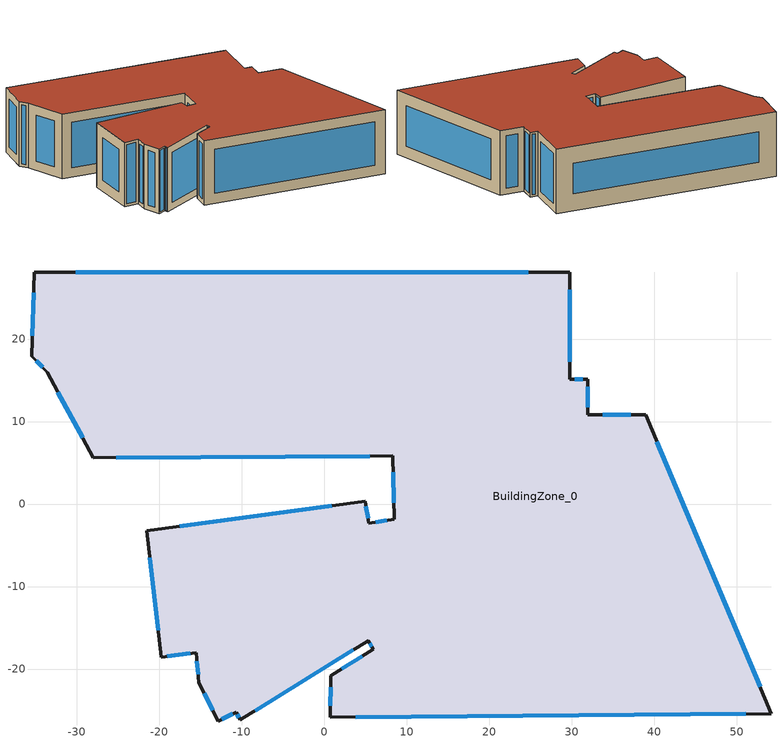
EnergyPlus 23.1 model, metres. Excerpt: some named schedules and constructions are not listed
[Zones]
BuildingZone_0
 floor outside (90.1-2019 Nonresidential CZ 1 Exterior Floor (Mass)): 29.72,28.12 29.72,15.13 31.92,15.13 31.93,10.8 38.93,10.81 54.17,-25.4 0.69,-25.86 0.76,-20.81 5.94,-17.59 5.3,-16.55 -10.21,-26.18 -10.71,-25.22 -12.86,-26.3 -15.23,-21.65 -15.54,-18 -19.78,-18.55 -21.54,-3.26 4.92,0.34 5.39,-2.33 8.43,-1.83 8.28,5.84 -28.01,5.62 -33.63,15.98 -35.49,17.93 -35.17,28.07 z0
 wall outside (90.1-2019 Nonresidential CZ 1 Exterior Wall (Mass)): 29.72,15.13 29.72,28.12 -35.17,28.07 -35.49,17.93 -33.63,15.98 -28.01,5.62 8.28,5.84 8.43,-1.83 5.39,-2.33 4.92,0.34 -21.54,-3.26 -19.78,-18.55 -15.54,-18 -15.23,-21.65 -12.86,-26.3 -10.71,-25.22 -10.21,-26.18 5.3,-16.55 5.94,-17.59 0.76,-20.81 0.69,-25.86 54.17,-25.4 38.93,10.81 31.93,10.8 31.92,15.13 29.72,15.13 z0:19.13
 window (DoublePaneLoEe2): 29.72,17.27 29.72,25.98 z2.14:16.98; 31.29,15.13 30.35,15.13 z0.63:18.5; 31.93,11.72 31.92,14.21 z0.92:18.21; 37.15,10.81 33.71,10.81 z1.78:17.35; 52.81,-22.16 40.29,7.58 z3.51:15.62; 3.77,-25.83 51.09,-25.43 z3.08:16.05; 0.74,-22.21 0.71,-24.46 z1.4:17.73; 4.59,-18.43 2.11,-19.98 z1.59:17.54; 5.49,-16.87 5.75,-17.28 z0.37:18.76; -8.42,-25.07 3.51,-17.66 z2.1:17.02; -10.56,-25.51 -10.36,-25.89 z0.33:18.8; -12.46,-26.1 -11.11,-25.42 z0.45:18.68; -14.58,-22.94 -13.51,-25.02 z1.44:17.68; -15.45,-19.05 -15.32,-20.61 z1.05:18.08; -19.04,-18.45 -16.28,-18.1 z0.75:18.38; -21.17,-6.5 -20.15,-15.31 z3.26:15.87; 0.89,-0.2 -17.52,-2.71 z4.06:15.06; 5.28,-1.74 5.02,-0.25 z0.6:18.52; 7.58,-1.97 6.24,-2.19 z0.86:18.26; 8.32,3.84 8.39,0.16 z1.99:17.13; -25.22,5.63 5.49,5.82 z2.78:16.34; -32.32,13.57 -29.32,8.04 z2.75:16.38; -34.95,17.36 -34.17,16.56 z0.79:18.34; -35.25,25.6 -35.41,20.4 z2.47:16.65; 24.69,28.12 -30.13,28.07 z5.04:14.09
 roof outside (90.1-2019 Nonresidential CZ 1 Exterior Roof (Mass)): 29.72,28.12 -35.17,28.07 -35.49,17.93 -33.63,15.98 -28.01,5.62 8.28,5.84 8.43,-1.83 5.39,-2.33 4.92,0.34 -21.54,-3.26 -19.78,-18.55 -15.54,-18 -15.23,-21.65 -12.86,-26.3 -10.71,-25.22 -10.21,-26.18 5.3,-16.55 5.94,-17.59 0.76,-20.81 0.69,-25.86 54.17,-25.4 38.93,10.81 31.93,10.8 31.92,15.13 29.72,15.13 z19.13
[EnergyManagementSystem:Sensor] Output:Variable Index Key=Environment
Name | Output:Variable
OutdoorTemp | Site Outdoor Air Drybulb Temperature
OutdoorRelHumid | Site Outdoor Air Relative Humidity
[ZoneHVAC:IdealLoadsAirSystem]
BuildingZone_0 Ideal Loads Air: Maximum Heating Supply Air Temperature {C}=35; Minimum Cooling Supply Air Temperature {C}=12; Maximum Heating Supply Air Humidity Ratio {kgWater/kgDryAir}=0.01; Minimum Cooling Supply Air Humidity Ratio {kgWater/kgDryAir}=0.008; Heating Limit=LimitFlowRateAndCapacity; MaximumHeatingAirFlowRate [m3/s]=Autosize; MaximumSensibleHeatingCapacity [W]=Autosize; Cooling Limit=LimitFlowRateAndCapacity; MaximumCoolingAirFlowRate [m3/s]=Autosize; MaximumTotalCoolingCapacity [W]=Autosize; HeatingAvailabilitySchedule=Off; CoolingAvailabilitySchedule=CoolAvail_BuildingZone_0; Dehumidification Control Type=Humidistat; Humidification Control Type=Humidistat; Design Specification Outdoor Air Object=BuildingZone_0MinFreshAir; Demand Controlled Ventilation Type=OccupancySchedule; Outdoor Air Economizer Type=NoEconomizer; Heat Recovery Type=None; SensibleHeatRecoveryEffectiveness=0.7; LatentHeatRecoveryEffectiveness=0.65
[Schedule:Constant]
Off: Value=0
BuildingZone_0Heating_SP_Sch: HeatingSetpoint=20
BuildingZone_0Cooling_SP_Sch: CoolingSetpoint=26
[Schedule:Day:Hourly]
1f39a19c-a1a4-4fa0-aea8-62bebafbef04: Fraction, 0, 0, 0, 0, 0, 0, 0.11, 0.21, 1, 1, 1, 1, 0.53, 1, 1, 1, 1, 0.32, 0.11, 0.11, 0.11, 0.11, 0.05, 0
1f1f2d52-0be3-4a00-9257-feec2c557a5e: Fraction, 0, 0, 0, 0, 0, 0, 0, 0, 0, 0, 0, 0, 0, 0, 0, 0, 0, 0, 0, 0, 0, 0, 0, 0
9281a6ae-8996-4659-87e9-74989f0f99c2: Fraction, 0.18, 0.18, 0.18, 0.18, 0.18, 0.23, 0.178641, 0.326215, 0.699031, 0.699031, 0.699031, 0.699031, 0.621361, 0.699031, 0.699031, 0.699031, 0.699031, 0.473788, 0.326215, 0.326215, 0.248544, 0.248544, 0.178641, 0.18
da6e0e83-e4ab-413b-9a56-e3a2af235e68: Fraction, 0.18, 0.18, 0.18, 0.18, 0.18, 0.18, 0.18, 0.18, 0.18, 0.18, 0.18, 0.18, 0.18, 0.18, 0.18, 0.18, 0.18, 0.18, 0.18, 0.18, 0.18, 0.18, 0.18, 0.18
64338bed-c0df-48f3-a8f3-36607cbdb3d7: Fraction, 0.409478, 0.409478, 0.409478, 0.409478, 0.409478, 0.409478, 0.479753, 0.479753, 0.959505, 0.959505, 0.959505, 0.959505, 0.901935, 0.959505, 0.959505, 0.959505, 0.959505, 0.479753, 0.191901, 0.191901, 0.191901, 0.191901, 0.191901, 0.163791
6863586a-df0c-4f3e-9a02-e59d1d462294: Fraction, 0.163791, 0.163791, 0.163791, 0.163791, 0.163791, 0.163791, 0.163791, 0.163791, 0.163791, 0.163791, 0.163791, 0.163791, 0.163791, 0.163791, 0.163791, 0.163791, 0.163791, 0.163791, 0.163791, 0.163791, 0.163791, 0.163791, 0.163791, 0.163791
0d90c834-0727-4472-ad32-6217eb586745: Fraction, 1, 1, 1, 1, 1, 1, 1, 1, 0, 0, 0, 0, 0, 1, 0, 0, 0, 0, 0, 0, 0, 0, 0, 0
2e32346f-2ea0-4daa-ade4-c2cd4dc138da: Fraction, 1, 1, 1, 1, 1, 1, 1, 1, 0, 0, 0, 0, 0, 0, 0, 0, 0, 0, 0, 0, 0, 0, 0, 0
b3ccb48e-f611-4913-9880-1b3e118b5b69: Fraction, 1, 1, 1, 1, 1, 1, 1, 1, 0, 0, 0, 1, 1, 1, 1, 1, 0, 0, 0, 0, 0, 0, 0, 1
a2a332af-d63a-4aca-9caa-e163ff5d4064: Fraction, 1, 1, 1, 1, 1, 1, 1, 1, 0, 0, 0, 0, 0, 0, 0, 0, 0, 0, 0, 0, 0, 0, 0, 1
23040f2a-043b-4592-ab96-b311f84392e2: Fraction, 1, 1, 1, 1, 1, 1, 1, 1, 0, 0, 0, 0, 1, 1, 1, 0, 0, 0, 0, 0, 0, 0, 0, 0
70af7e51-9fbb-41f7-96f9-db07a48d82e9: Fraction, 1, 1, 1, 1, 1, 1, 1, 1, 0, 0, 0, 0, 0, 0, 0, 0, 0, 0, 0, 0, 0, 0, 1, 1
1cf0828f-a6b5-49a4-86a1-0ecd9fcf2db6: Fraction, 1, 1, 1, 1, 1, 1, 1, 0, 0, 0, 0, 0, 1, 1, 1, 1, 0, 0, 0, 0, 0, 0, 0, 1
d3d2a974-3e61-4424-a0b5-def74c3abeb5: Fraction, 1, 1, 1, 1, 1, 1, 1, 1, 0, 0, 0, 0, 1, 1, 1, 1, 1, 0, 0, 0, 0, 0, 0, 0
06b5c918-67a1-4a12-b3e6-9be1db92c09b: Fraction, 1, 1, 1, 1, 1, 1, 1, 1, 0, 0, 0, 0, 1, 1, 1, 1, 1, 0, 0, 0, 0, 0, 0, 1
d9145cbc-5265-4ade-9298-bd09bf2aecde: Fraction, 1, 1, 1, 1, 1, 0, 0, 0, 0, 0, 1, 1, 1, 1, 0, 0, 0, 0, 0, 0, 0, 0, 1, 1
50bec2f3-ae38-4e00-883a-a664ca2fb05b: Fraction, 1, 1, 1, 1, 1, 0, 0, 0, 0, 0, 0, 0, 0, 0, 0, 1, 1, 1, 1, 1, 1, 1, 1, 1
2091b48b-31fd-4605-8ad5-bffdcaa3ee17: Fraction, 1, 1, 1, 1, 1, 1, 1, 0, 0, 0, 0, 0, 0, 0, 0, 0, 0, 0, 0, 0, 0, 0, 1, 1
3222ff31-7434-45fa-a1d1-3d5da89e7a1d: Fraction, 1, 1, 1, 1, 1, 1, 1, 0, 0, 0, 0, 0, 0, 0, 0, 0, 0, 0, 0, 0, 0, 0, 0, 1
6f8b9b6d-e7bf-4c2d-9a16-a460bad543cc: Fraction, 1, 1, 1, 1, 1, 1, 1, 1, 1, 1, 1, 0, 0, 0, 0, 0, 0, 0, 0, 0, 1, 1, 1, 1
1a57fa47-5c30-4947-93b2-2e6265b07e39: Fraction, 1, 1, 1, 1, 1, 1, 0, 0, 0, 0, 0, 0, 0, 0, 0, 0, 0, 0, 0, 0, 0, 1, 1, 1
0e175ca5-0a14-4acf-adb6-e878fd4ec8be: Fraction, 1, 1, 1, 1, 0, 0, 0, 0, 0, 0, 0, 0, 0, 0, 0, 0, 0, 0, 0, 0, 0, 1, 1, 1
85582b87-20ef-4502-b2c1-961d1a155bb9: Fraction, 1, 1, 1, 1, 1, 1, 1, 1, 1, 1, 1, 1, 1, 1, 0, 0, 0, 0, 0, 0, 1, 1, 1, 1
d024c337-2e56-4648-9add-4abaac615a87: Fraction, 1, 1, 1, 1, 1, 1, 0, 0, 0, 0, 0, 0, 0, 0, 0, 0, 0, 0, 0, 0, 0, 0, 1, 1
2fb4b4cd-b1cf-4937-be38-be532a1477ac: Fraction, 0, 1, 1, 1, 1, 1, 1, 1, 0, 0, 0, 0, 0, 1, 0, 0, 0, 0, 1, 1, 1, 1, 1, 1
b5585636-e163-4b13-8cb0-94f4c6cc41dd: Fraction, 1, 1, 1, 1, 1, 1, 0, 0, 0, 0, 0, 0, 1, 1, 0, 0, 1, 1, 1, 1, 1, 1, 1, 1
7b4e6aa1-4324-4549-be11-55575be0ce9d: Fraction, 1, 1, 1, 1, 1, 1, 1, 1, 0, 0, 0, 0, 0, 0, 0, 0, 0, 0, 0, 0, 0, 1, 1, 1
2313992a-66f3-4c67-92ad-d993e748a54d: Fraction, 1, 1, 1, 0, 0, 0, 0, 0, 0, 0, 0, 0, 0, 0, 0, 0, 0, 0, 0, 0, 0, 0, 0, 0
5848daa1-c7ee-4795-9380-b8542b8e97a2: Fraction, 1, 1, 1, 1, 1, 1, 1, 1, 0, 0, 0, 0, 1, 1, 1, 1, 0, 0, 0, 0, 0, 0, 0, 0
635f5834-218b-4759-97f7-60356584fa34: Fraction, 0, 0, 0, 0, 0, 0, 0, 0, 1, 1, 1, 1, 1, 1, 1, 1, 0, 0, 0, 0, 0, 0, 0, 0
0bc304df-b9c8-4954-bf87-6653e52e5653: Fraction, 0, 0, 0, 1, 1, 1, 1, 1, 0, 0, 0, 0, 0, 0, 0, 0, 0, 0, 0, 0, 0, 0, 0, 0
b398e4f6-9f20-4746-a115-60b7f71d4604: Fraction, 0, 0, 0, 1, 1, 1, 1, 1, 0, 0, 0, 0, 0, 1, 1, 1, 0, 0, 0, 0, 0, 0, 0, 0
fd7cd6f7-93d5-4089-bc2d-c2b6cbfed156: Fraction, 0, 1, 1, 1, 1, 1, 1, 1, 0, 0, 0, 0, 0, 1, 1, 0, 0, 0, 0, 0, 0, 0, 0, 0
286feed3-9a38-485b-814f-3db1ebc048b5: Fraction, 0, 0, 0, 0, 1, 1, 1, 1, 0, 0, 0, 0, 0, 0, 0, 0, 0, 0, 0, 0, 0, 0, 0, 0
a2c641d8-e558-42f1-a418-60b723200878: Fraction, 1, 1, 1, 1, 1, 1, 1, 1, 1, 0, 1, 1, 1, 1, 1, 1, 1, 0, 0, 1, 1, 1, 1, 1
2a6475fa-b4fc-4a19-bbcd-ca4873a65709: Fraction, 1, 1, 1, 1, 1, 1, 1, 1, 0, 0, 0, 1, 1, 1, 1, 1, 0, 1, 1, 1, 1, 1, 1, 1
e8f4ad89-c125-4f0d-9a9b-bb65a7bd8bfb: Fraction, 0, 1, 1, 1, 1, 1, 1, 1, 0, 0, 0, 0, 1, 1, 1, 0, 0, 0, 0, 0, 0, 0, 0, 0
8883419c-1b2b-439a-9d6d-093e23b2413a: Fraction, 0, 0, 0, 0, 0, 0, 0, 0, 0, 0, 0, 0, 1, 0, 0, 0, 0, 0, 0, 0, 0, 0, 0, 0
c60847aa-27ed-4804-b882-f444fd20e482: Fraction, 0, 1, 1, 1, 1, 1, 1, 1, 0, 0, 0, 0, 0, 0, 0, 0, 0, 0, 0, 0, 0, 0, 0, 0
e29c00e9-317c-43c7-86e0-b2c87d88de7b: Fraction, 0, 1, 0, 0, 1, 0, 0, 0, 0, 0, 0, 1, 1, 1, 1, 1, 1, 0, 0, 0, 0, 0, 0, 0
e1400a98-b53f-474a-9932-280d540814a6: Fraction, 0, 0, 0, 0, 0, 0, 0, 0, 0, 0, 0, 0, 1, 0, 1, 0, 0, 0, 0, 0, 0, 0, 0, 0
03e57dd5-268a-47d9-a192-7a260c770086: Fraction, 0, 0, 0, 0, 0, 0, 0, 0, 0, 0, 0, 1, 0, 0, 1, 1, 0, 0, 0, 0, 0, 0, 0, 1
08961811-243e-47cc-9fab-a3f00aa9c0c5: Fraction, 0, 0, 0, 1, 1, 1, 1, 1, 0, 0, 0, 1, 1, 1, 1, 0, 0, 0, 0, 0, 0, 1, 1, 0
82dd0101-5551-4af5-a6e2-73a3fea5077e: Fraction, 0, 1, 1, 1, 1, 1, 1, 1, 0, 0, 0, 1, 1, 1, 1, 1, 0, 0, 1, 0, 0, 1, 1, 1
c396f786-038c-43e7-b024-b2a74addec8e: Fraction, 1, 1, 1, 1, 1, 1, 1, 1, 0, 0, 0, 1, 1, 1, 1, 0, 0, 0, 0, 1, 0, 0, 1, 1
07db680d-cd9f-48f5-8d6a-d40fc15bfca8: Fraction, 1, 1, 1, 1, 1, 1, 1, 1, 1, 1, 0, 0, 0, 0, 0, 0, 0, 0, 0, 1, 1, 1, 1, 1
db5fdd30-f3a5-466e-bc3c-42a6bd9d4ed8: Fraction, 1, 1, 1, 1, 1, 1, 1, 1, 0, 0, 0, 1, 1, 1, 1, 1, 1, 0, 1, 1, 1, 1, 1, 1
f6c73f81-d47e-45f5-8504-8023b91cc26b: Fraction, 1, 1, 0, 0, 1, 1, 0, 0, 0, 0, 0, 1, 0, 0, 1, 1, 0, 0, 0, 0, 0, 0, 0, 0
764b743c-048f-492c-9318-d71ed3defb2f: Fraction, 0, 1, 1, 0, 1, 1, 0, 0, 0, 0, 0, 1, 1, 1, 1, 1, 1, 0, 0, 0, 0, 0, 0, 0
b931de41-bc60-4edf-9f41-63f72951b237: Fraction, 0, 0, 0, 0, 1, 1, 1, 1, 0, 0, 0, 1, 1, 1, 1, 1, 0, 0, 0, 0, 0, 0, 0, 0
cbbd20e9-a007-4d77-b83a-293402db7d80: Fraction, 1, 1, 1, 1, 1, 1, 1, 1, 0, 0, 0, 1, 1, 1, 1, 1, 0, 0, 0, 0, 0, 0, 0, 0
051cda05-07f7-4554-bd54-1c345ffb783b: Fraction, 0, 0, 1, 1, 1, 1, 1, 0, 0, 0, 0, 1, 1, 1, 1, 1, 1, 0, 0, 0, 0, 0, 0, 0
971ebf40-6f78-4f15-9e87-0615a96dbec7: Fraction, 0, 0, 0, 0, 0, 0, 0, 0, 0, 0, 0, 0, 0, 1, 0, 0, 0, 0, 0, 0, 0, 0, 0, 0
851c5e91-4b73-4b62-af6a-c378363740e1: Fraction, 0, 0, 0, 0, 0, 0, 0, 0, 0, 0, 0, 1, 1, 1, 0, 0, 0, 0, 0, 0, 0, 0, 0, 0
ccc7f22d-e825-4598-bf98-d958e1b6afce: Fraction, 0, 0, 0, 0, 0, 0, 0, 0, 0, 0, 0, 0, 1, 1, 1, 1, 0, 0, 0, 0, 0, 0, 0, 0
e9890afc-ae17-4edb-8823-e0748548e737: Fraction, 0, 0, 0, 1, 1, 1, 1, 1, 0, 0, 0, 1, 1, 1, 1, 1, 0, 0, 0, 0, 0, 0, 0, 0
770df535-9f21-48b2-bfe3-de0c40f07dc1: Fraction, 1, 1, 1, 0, 1, 1, 1, 1, 0, 0, 0, 1, 1, 1, 1, 1, 1, 0, 0, 0, 0, 0, 0, 1
444e7ef9-3248-46d1-b1bf-870f2779776b: Fraction, 1, 1, 1, 1, 1, 1, 1, 1, 0, 0, 0, 1, 1, 1, 1, 1, 1, 0, 0, 0, 0, 0, 0, 1
fa768f06-c1cb-4b6c-a622-9a6038cedfbd: Fraction, 1, 1, 1, 1, 0, 0, 0, 1, 0, 0, 1, 1, 1, 1, 1, 1, 1, 0, 0, 0, 0, 0, 0, 0
28293f32-03c3-4460-95fc-36bfb1f80c32: Fraction, 1, 1, 1, 1, 0, 0, 0, 0, 0, 0, 0, 1, 1, 1, 1, 1, 1, 0, 0, 0, 0, 0, 0, 0
ba1e5901-0ab8-46c8-9cc8-67e0320b4ca9: Fraction, 0, 0, 0, 0, 0, 0, 0, 0, 0, 0, 0, 1, 1, 1, 1, 1, 0, 0, 0, 0, 0, 1, 1, 1
ba3d909b-28cc-4420-8657-62635024649e: Fraction, 1, 1, 1, 1, 1, 1, 1, 1, 1, 1, 0, 0, 0, 0, 1, 1, 0, 0, 0, 1, 1, 0, 1, 0
2dfeb696-9e95-4daa-bcb1-82c4b470e24b: Fraction, 0, 1, 1, 1, 1, 1, 1, 1, 1, 1, 1, 1, 0, 1, 0, 1, 1, 1, 1, 1, 1, 1, 1, 1
7ab427ce-00b3-404a-b6eb-39251830d7c6: Fraction, 1, 1, 1, 1, 1, 1, 1, 1, 0, 0, 0, 1, 0, 1, 1, 0, 0, 0, 0, 1, 0, 1, 1, 1
998ef317-e229-41e2-8faf-d3714ca88956: Fraction, 1, 1, 1, 1, 1, 1, 1, 1, 0, 0, 0, 1, 1, 1, 1, 1, 1, 1, 0, 0, 0, 0, 0, 0
9b57fcff-f608-4804-8af1-72eacf98aa9f: Fraction, 1, 0, 1, 1, 1, 0, 1, 1, 0, 0, 0, 1, 1, 1, 1, 1, 1, 0, 0, 0, 0, 0, 0, 0
64f068a3-2c03-4a29-befe-61a68df21459: Fraction, 0, 0, 0, 0, 0, 1, 1, 0, 0, 0, 0, 0, 1, 1, 1, 1, 0, 0, 0, 0, 1, 1, 1, 0
7c408bf4-6f8d-46ab-afab-68cf6a26a514: Fraction, 0, 1, 0, 1, 1, 1, 1, 1, 0, 0, 0, 1, 1, 1, 1, 1, 1, 0, 0, 0, 0, 0, 0, 0
fbab14df-f6a8-4e3d-92c2-456f3281f7ea: Fraction, 0, 1, 1, 1, 1, 1, 0, 1, 0, 0, 0, 1, 1, 1, 1, 1, 1, 1, 0, 0, 0, 0, 0, 0
f08cf414-2f42-45a7-9d7a-dfe59f99d7db: Fraction, 0, 0, 0, 1, 1, 1, 1, 1, 0, 0, 0, 1, 1, 1, 1, 1, 1, 1, 0, 0, 0, 0, 0, 0
3df1fca9-12da-4df7-bd00-a66c0351bc90: Fraction, 0, 0, 0, 0, 1, 1, 1, 1, 0, 0, 0, 1, 1, 1, 1, 1, 1, 1, 0, 0, 0, 0, 0, 0
2d68b9cf-6bbd-4eaa-ac50-ab8cfdd8e125: Fraction, 0, 0, 1, 1, 1, 1, 1, 1, 0, 0, 0, 1, 1, 1, 1, 1, 0, 1, 1, 1, 0, 1, 1, 1
8395cb41-742b-4e36-a7e1-7562aef3f0b9: Fraction, 0, 0, 0, 0, 1, 1, 1, 1, 0, 0, 1, 1, 1, 1, 1, 1, 1, 0, 0, 0, 0, 0, 0, 0
d8a73d00-f6a4-4537-85ff-92fb49aef05b: Fraction, 0, 0, 0, 0, 0, 1, 0, 0, 0, 1, 1, 1, 1, 1, 1, 1, 1, 1, 0, 0, 0, 0, 0, 0
d8423e17-ed1b-446f-830e-49f6bd41a49e: Fraction, 0, 0, 0, 1, 1, 1, 1, 0, 0, 0, 0, 1, 1, 1, 1, 1, 1, 1, 0, 0, 0, 0, 0, 0
db49df80-e7bb-4320-9b76-dbb3cc713b5c: Fraction, 1, 1, 1, 0, 1, 0, 1, 1, 0, 0, 0, 0, 1, 1, 1, 1, 1, 0, 0, 0, 0, 0, 0, 0
95760df3-1ad5-4f52-9081-eaf8c66a801b: Fraction, 0, 0, 1, 1, 1, 1, 1, 1, 0, 1, 1, 1, 1, 1, 0, 1, 0, 0, 0, 1, 0, 0, 1, 1
fe3718a7-27a9-41e3-881c-a14dacac9ba6: Fraction, 1, 1, 1, 1, 1, 1, 0, 1, 0, 1, 1, 1, 1, 1, 1, 1, 1, 1, 0, 0, 0, 0, 0, 0
35afe617-29e3-4116-a9a6-93703d83a4d2: Fraction, 0, 1, 1, 1, 1, 1, 0, 1, 0, 0, 0, 1, 1, 1, 0, 0, 0, 0, 0, 0, 0, 0, 0, 1
c144ea31-8d76-4aa8-8738-7bc5c95457c9: Fraction, 1, 1, 1, 1, 1, 1, 1, 1, 0, 1, 1, 1, 1, 1, 1, 0, 1, 0, 0, 1, 1, 1, 1, 1
6b8ccb4b-27ca-4c96-8595-e0c73f5d725b: Fraction, 1, 1, 1, 1, 1, 1, 1, 0, 0, 0, 0, 0, 1, 1, 1, 1, 0, 0, 0, 0, 0, 0, 1, 0
ef86b8fd-67c8-4c9c-84de-8a7427b5b082: Fraction, 0, 0, 1, 1, 1, 1, 1, 1, 0, 1, 1, 1, 1, 1, 1, 1, 1, 1, 1, 0, 0, 0, 0, 0
f41c76b4-ffd2-484f-a64e-cde17bcdc1f5: Fraction, 1, 1, 1, 1, 1, 1, 1, 1, 0, 0, 1, 1, 1, 0, 0, 0, 0, 0, 0, 1, 0, 1, 1, 1
ac0b1004-afc9-44d2-a904-50943be7bdb6: Fraction, 1, 1, 1, 1, 1, 1, 1, 1, 0, 0, 0, 1, 1, 1, 1, 1, 0, 0, 0, 0, 0, 1, 1, 1
e081b4e9-1b0b-45c6-a5dd-76e91c5b86c3: Fraction, 1, 1, 1, 1, 1, 1, 1, 1, 0, 1, 1, 0, 1, 1, 1, 0, 0, 0, 0, 1, 1, 1, 1, 1
83157671-20d6-4ebd-bb3a-af25ccc1260f: Fraction, 1, 1, 1, 1, 1, 1, 1, 1, 0, 0, 1, 1, 1, 1, 1, 1, 1, 1, 0, 0, 0, 0, 0, 0
2848470d-a8c9-4c93-9470-cfc9d604d683: Fraction, 0, 1, 1, 0, 1, 1, 1, 1, 0, 1, 1, 1, 1, 1, 1, 1, 0, 1, 1, 1, 1, 1, 1, 1
65f88ff9-4746-4694-b72f-2b974d922f1e: Fraction, 1, 1, 0, 1, 1, 1, 1, 1, 0, 0, 1, 1, 1, 0, 0, 0, 1, 1, 0, 1, 1, 1, 1, 1
9e765d11-f9b3-48b1-afd5-55df2597aeec: Fraction, 1, 1, 1, 1, 1, 1, 1, 1, 0, 0, 1, 1, 1, 1, 1, 0, 1, 1, 1, 1, 1, 1, 1, 1
39ce39ad-4512-402a-a3e7-79a7b5fee4be: Fraction, 1, 1, 1, 1, 1, 1, 1, 1, 1, 0, 1, 1, 1, 1, 1, 0, 1, 0, 0, 1, 1, 1, 1, 1
4e99a566-047c-4bc4-ab8c-08b2ecab00c1: Fraction, 1, 1, 1, 1, 1, 1, 1, 1, 1, 1, 1, 1, 1, 1, 0, 0, 0, 0, 0, 0, 0, 1, 1, 1
1c1982d1-58b5-4826-98a8-539c2244c47c: Fraction, 1, 1, 1, 1, 0, 0, 0, 0, 0, 0, 1, 1, 1, 1, 1, 1, 1, 0, 0, 0, 0, 0, 0, 0
e6d7538a-44c4-40aa-a5a5-a276802a8957: Fraction, 0, 1, 1, 1, 1, 1, 1, 1, 0, 0, 0, 1, 1, 1, 1, 1, 1, 1, 0, 0, 0, 0, 0, 0
5557566b-88b6-43db-904c-1962e3816990: Fraction, 0, 1, 0, 0, 1, 0, 1, 0, 0, 0, 1, 1, 1, 1, 1, 1, 1, 0, 0, 0, 0, 0, 0, 0
6b02bd42-6193-4105-84bc-ad41da33e605: Fraction, 0, 1, 1, 1, 1, 1, 1, 1, 0, 1, 1, 1, 1, 1, 1, 1, 1, 1, 0, 0, 0, 0, 0, 0
94ae77e0-1a39-41c0-9c20-ce79ea47097a: Fraction, 0, 0, 0, 0, 1, 0, 0, 0, 0, 1, 1, 1, 1, 1, 1, 1, 1, 1, 1, 0, 0, 0, 0, 0
067040da-df6c-4967-ba8f-7a3264be4cbd: Fraction, 0, 0, 0, 0, 1, 1, 0, 1, 0, 0, 1, 1, 0, 1, 1, 1, 1, 1, 1, 1, 1, 1, 1, 1
09343f6c-3ad9-41d1-949e-f840f193186a: Fraction, 1, 1, 1, 1, 1, 1, 1, 1, 0, 0, 0, 1, 1, 1, 1, 1, 1, 0, 0, 0, 0, 0, 0, 0
7ed47176-b5cf-41fa-8ebf-86cef86de856: Fraction, 0, 1, 1, 1, 1, 1, 1, 1, 0, 0, 1, 1, 1, 0, 0, 0, 0, 0, 0, 0, 0, 0, 0, 1
b375a6ca-feb6-47cf-ad31-99be5d424aed: Fraction, 1, 1, 1, 1, 1, 1, 1, 1, 0, 0, 1, 1, 1, 1, 1, 1, 1, 0, 1, 0, 0, 0, 0, 0
d0e0d7d8-27cf-4721-961e-ddfd10efafd8: Fraction, 0, 0, 0, 0, 1, 1, 0, 0, 0, 0, 1, 1, 0, 0, 0, 1, 1, 0, 0, 1, 1, 1, 1, 1
2e23f8a4-6cb9-4f1e-9c3d-4f8850f81509: Fraction, 1, 1, 1, 1, 1, 1, 1, 1, 0, 0, 0, 1, 1, 1, 1, 0, 0, 1, 1, 1, 1, 1, 1, 1
17f363dc-d8ab-453d-8d34-ad214ccec6c3: Fraction, 1, 1, 1, 1, 1, 1, 1, 1, 0, 0, 0, 1, 1, 1, 1, 0, 1, 1, 0, 0, 0, 0, 0, 0
2a6001e0-c9cd-4021-9569-2ebd97844955: Fraction, 0, 0, 0, 0, 1, 0, 0, 0, 0, 1, 0, 1, 1, 1, 0, 1, 1, 1, 1, 1, 1, 1, 1, 1
25ffed5d-a930-490a-9a20-c9858e8df4cb: Fraction, 1, 1, 1, 1, 1, 1, 1, 1, 1, 0, 0, 1, 1, 1, 1, 1, 0, 0, 0, 0, 0, 0, 0, 0
b2567376-1a35-4e8d-9e08-21f2bcf9b38c: Fraction, 1, 1, 1, 1, 1, 1, 1, 1, 0, 1, 1, 1, 1, 1, 1, 0, 0, 0, 0, 0, 0, 0, 0, 0
170a6aec-bc8e-4764-804b-a249c5785c3c: Fraction, 1, 1, 1, 0, 1, 1, 0, 1, 0, 0, 0, 1, 1, 1, 0, 0, 0, 0, 0, 0, 0, 0, 0, 0
4a057172-9cf6-4f95-86eb-5124c381581a: Fraction, 0, 0, 0, 0, 0, 0, 0, 0, 1, 1, 1, 1, 1, 1, 1, 1, 1, 1, 1, 0, 0, 0, 0, 0
6c2a850c-2aba-4c63-8814-e7ed0d30638c: Fraction, 0, 0, 0, 0, 1, 0, 1, 1, 1, 1, 1, 1, 1, 1, 1, 1, 1, 1, 0, 0, 0, 0, 0, 0
2f7412cb-a433-4457-9049-6a6878cb43da: Fraction, 0, 0, 0, 0, 0, 1, 1, 1, 1, 1, 1, 1, 1, 1, 1, 1, 1, 1, 1, 0, 0, 0, 0, 0
0f96b1cd-9fc1-4dfb-9533-3abe97f448d5: Fraction, 0, 0, 0, 0, 1, 0, 1, 0, 0, 1, 1, 1, 1, 1, 1, 1, 1, 1, 1, 0, 0, 0, 0, 0
6292b0f2-e250-4321-9d06-ec6f8e6419c8: Fraction, 0, 0, 0, 0, 1, 1, 1, 1, 0, 1, 1, 1, 1, 1, 1, 1, 1, 1, 1, 0, 0, 0, 0, 0
5224be93-a67b-4b68-80c2-12020d006d8f: Fraction, 0, 0, 0, 0, 0, 0, 0, 0, 1, 1, 1, 1, 1, 1, 0, 0, 0, 0, 0, 1, 0, 0, 0, 0
6a7b8ae9-fad7-430b-b0fb-b0b31bfa3c46: Fraction, 0, 1, 0, 0, 1, 0, 1, 1, 0, 1, 1, 1, 1, 0, 1, 0, 0, 0, 0, 0, 0, 0, 0, 1
b8c493d0-1979-4456-a3a6-a5dc7b30a0d9: Fraction, 1, 0, 1, 1, 1, 1, 1, 0, 0, 1, 1, 1, 0, 0, 1, 1, 1, 0, 0, 0, 0, 0, 0, 0
294ac2fa-0fc0-46b6-b0c9-3652450fa98d: Fraction, 1, 1, 0, 1, 1, 1, 1, 1, 0, 1, 1, 1, 1, 1, 1, 0, 0, 0, 0, 0, 0, 0, 0, 0
ede93cdc-db5c-4ab4-89cd-773ab993c564: Fraction, 0, 1, 1, 1, 1, 1, 1, 1, 0, 1, 1, 1, 0, 1, 1, 1, 0, 1, 0, 1, 1, 0, 1, 0
cdf079c5-d853-44dd-8a70-3334d9b99eb3: Fraction, 1, 1, 1, 1, 1, 1, 1, 1, 0, 0, 0, 0, 1, 0, 0, 0, 0, 0, 0, 0, 0, 0, 1, 0
076339e1-08c1-4dc9-b64a-b0dc82aea953: Fraction, 1, 1, 0, 1, 1, 1, 1, 1, 0, 1, 1, 1, 1, 1, 1, 1, 1, 1, 0, 0, 0, 0, 0, 0
5d559df3-0051-4164-be74-0f8d6f94fd56: Fraction, 0, 0, 0, 0, 0, 0, 0, 0, 0, 1, 1, 0, 0, 1, 1, 0, 0, 0, 0, 0, 0, 1, 1, 1
3c51ac23-dc70-4727-a750-ee466cc9d6df: Fraction, 1, 1, 1, 1, 1, 1, 0, 0, 0, 0, 1, 1, 1, 1, 1, 1, 1, 1, 0, 0, 0, 0, 0, 0
644c3858-23ee-4f04-b35f-94760b03bae0: Fraction, 0, 0, 0, 0, 0, 0, 0, 0, 0, 0, 1, 1, 1, 1, 1, 1, 1, 1, 0, 0, 0, 0, 0, 0
c3154ebc-885a-4bc7-9dee-56e971f82b7f: Fraction, 0, 0, 0, 1, 1, 1, 0, 0, 0, 0, 0, 0, 1, 1, 0, 0, 1, 1, 0, 0, 0, 1, 1, 1
b8029455-e97d-4225-b21a-566be9f428a3: Fraction, 1, 1, 1, 1, 1, 1, 1, 1, 0, 1, 1, 1, 0, 0, 0, 0, 0, 0, 0, 0, 0, 0, 0, 1
9636e137-385d-4321-9f94-69a8899c78e4: Fraction, 1, 1, 1, 1, 1, 1, 1, 1, 1, 0, 0, 0, 1, 1, 1, 1, 0, 0, 0, 0, 0, 0, 1, 1
6c3be8b3-27b5-4225-bab2-28eff3612436: Fraction, 1, 1, 1, 1, 1, 1, 1, 1, 0, 0, 1, 1, 1, 1, 1, 1, 1, 0, 0, 0, 0, 0, 0, 0
4b627c46-5b8a-4709-b3ac-8c5d47181f8b: Fraction, 1, 1, 1, 1, 1, 1, 1, 1, 0, 0, 1, 1, 1, 1, 0, 0, 1, 1, 1, 1, 1, 1, 1, 1
860b3419-839c-461a-bfc5-e836ddb21a74: Fraction, 1, 1, 1, 1, 1, 1, 1, 1, 0, 0, 1, 1, 1, 1, 0, 0, 0, 1, 1, 1, 1, 1, 1, 1
fb4c231e-b940-4c50-88f4-c95f225fe8fc: Fraction, 0, 0, 0, 0, 1, 1, 1, 1, 0, 0, 0, 0, 0, 0, 0, 0, 0, 0, 0, 0, 0, 0, 1, 1
8da14514-06b8-4af9-b37f-5245be024def: Fraction, 1, 1, 1, 1, 1, 1, 1, 1, 1, 1, 1, 1, 1, 1, 1, 1, 1, 1, 1, 0, 0, 0, 0, 0
d12f569c-263f-45cd-8526-8b83bac009f5: Fraction, 0, 0, 0, 0, 0, 0, 0, 0, 0, 0, 1, 1, 1, 1, 1, 0, 0, 0, 0, 0, 0, 1, 1, 1
153403fc-2116-474c-878d-25f69884b866: Fraction, 1, 1, 1, 1, 1, 1, 1, 1, 1, 0, 0, 0, 1, 1, 1, 1, 1, 0, 0, 0, 0, 0, 0, 0
8ce303ff-0bbc-4dfa-bda6-3301f86e3ba4: Fraction, 0, 1, 0, 0, 0, 1, 1, 1, 0, 0, 1, 1, 1, 0, 0, 0, 0, 0, 0, 0, 0, 0, 0, 0
c78b3da9-1ecf-4cde-aec1-0b386240565f: Fraction, 1, 1, 1, 1, 1, 1, 1, 1, 1, 0, 0, 0, 0, 0, 0, 0, 1, 1, 0, 0, 0, 0, 0, 0
883e747e-d963-42fc-b580-32d1eb3768b5: Fraction, 0, 0, 0, 1, 1, 0, 0, 0, 0, 1, 1, 1, 0, 0, 0, 0, 0, 0, 0, 0, 0, 0, 0, 0
eabf4fe9-55de-4805-abf2-52ae9acd4524: Fraction, 0, 0, 0, 0, 0, 0, 0, 0, 0, 1, 1, 1, 0, 0, 0, 0, 0, 0, 0, 0, 1, 1, 1, 1
977a2754-7afa-402d-b6ec-0cfa36548c1e: Fraction, 1, 1, 1, 1, 1, 1, 1, 1, 0, 0, 1, 1, 1, 1, 1, 1, 1, 1, 1, 0, 0, 0, 0, 0
5de92ae7-00ae-4993-9a9c-bb54c53273fd: Fraction, 0, 1, 1, 1, 1, 1, 0, 0, 0, 1, 1, 1, 1, 1, 1, 1, 1, 0, 0, 0, 0, 0, 0, 0
53eeb86a-fb33-4ca8-ac72-16b5455eed76: Fraction, 0, 1, 1, 1, 1, 1, 1, 1, 1, 0, 0, 1, 1, 1, 1, 1, 0, 0, 0, 0, 0, 0, 0, 0
1d0db0eb-b0b4-44e3-8918-0f77e69d90df: Fraction, 0, 0, 0, 0, 0, 0, 0, 0, 0, 0, 0, 0, 1, 1, 1, 1, 0, 0, 0, 0, 0, 0, 0, 1
96a47751-faf5-416a-8a0b-8824a9f4a886: Fraction, 0, 0, 0, 0, 0, 0, 0, 0, 0, 0, 0, 0, 1, 1, 1, 1, 1, 1, 0, 0, 0, 0, 0, 0
f952a75a-30e7-4785-a12d-5951aee58f78: Fraction, 0, 0, 1, 1, 1, 1, 1, 1, 0, 0, 0, 0, 0, 0, 0, 0, 0, 0, 0, 0, 0, 0, 0, 0
e90ccf3c-240a-4538-925e-24108969d287: Fraction, 0, 0, 0, 0, 0, 0, 0, 0, 0, 0, 0, 0, 0, 0, 0, 0, 0, 0, 0, 0, 0, 0, 1, 1
be1268e6-ab3e-46ec-842e-b62d65f5125b: Fraction, 0, 0, 0, 1, 1, 1, 1, 1, 1, 0, 0, 0, 0, 0, 0, 0, 1, 0, 0, 0, 0, 0, 0, 0
90e9b552-867b-442d-a848-cacef3bff4a2: Fraction, 0, 0, 0, 1, 1, 1, 1, 1, 0, 0, 1, 1, 1, 1, 1, 1, 1, 0, 0, 0, 0, 0, 0, 0
a45031b7-7cc0-4770-9520-3e1fedf904f7: Fraction, 0, 1, 1, 1, 1, 1, 1, 0, 0, 0, 1, 1, 1, 1, 1, 1, 1, 1, 0, 0, 0, 0, 0, 0
67358f9e-0613-4e05-ab37-44b8a0643213: Fraction, 0, 0, 0, 0, 0, 0, 0, 0, 0, 1, 1, 1, 1, 1, 1, 1, 0, 0, 0, 0, 0, 0, 0, 0
69f16f80-d209-43ea-97cb-7fc20185854e: Fraction, 0, 1, 1, 1, 1, 1, 1, 1, 1, 1, 1, 0, 1, 1, 1, 1, 1, 1, 0, 0, 0, 0, 0, 0
86928771-b577-4610-8368-758549d92448: Fraction, 0, 1, 0, 1, 0, 0, 0, 1, 0, 0, 1, 1, 1, 1, 1, 1, 1, 1, 1, 0, 1, 1, 0, 0
c25951d4-746f-4908-a550-2f53b11d9936: Fraction, 0, 0, 0, 0, 0, 0, 0, 0, 0, 0, 1, 1, 1, 1, 1, 1, 1, 1, 1, 1, 0, 0, 0, 0
9f7b6c0f-7bae-4b67-b9f9-ae2221a21078: Fraction, 0, 0, 0, 0, 0, 0, 0, 0, 1, 1, 1, 1, 1, 1, 1, 1, 1, 0, 0, 0, 0, 0, 0, 0
decc63a9-7101-4002-b1c8-9d02c4b36112: Fraction, 0, 0, 0, 0, 0, 0, 0, 0, 0, 0, 1, 0, 0, 1, 1, 1, 1, 1, 1, 0, 0, 0, 0, 0
4eb7cacf-94f4-4b2c-a43f-af371bcbde8a: Fraction, 0, 0, 0, 1, 1, 0, 0, 0, 0, 1, 1, 1, 1, 0, 0, 0, 0, 0, 0, 0, 0, 0, 1, 0
841e9c88-6f44-47cf-a04f-bb2c1f1d3768: Fraction, 0, 1, 1, 1, 1, 0, 1, 1, 0, 0, 0, 0, 1, 1, 1, 1, 1, 1, 1, 0, 0, 0, 0, 0
ad17dfa1-c6d9-4516-a8dc-57cbc19bc82d: Fraction, 0, 1, 0, 0, 1, 0, 1, 0, 0, 1, 1, 1, 1, 1, 1, 1, 1, 1, 1, 1, 0, 0, 0, 0
2a67c3d5-a9a7-444e-84cb-612d9764cd48: Fraction, 0, 0, 0, 0, 0, 0, 0, 0, 0, 1, 1, 1, 1, 1, 1, 1, 1, 1, 1, 1, 1, 0, 0, 0
3e1bf455-db57-4fc8-b286-c87c3647eed8: Fraction, 0, 0, 0, 0, 0, 0, 0, 0, 1, 1, 1, 1, 1, 1, 1, 1, 1, 1, 1, 1, 1, 0, 0, 0
9b464b88-aedb-443f-93f9-b54bb14805f8: Fraction, 0, 0, 0, 0, 0, 0, 0, 1, 0, 1, 0, 0, 1, 1, 1, 0, 0, 1, 0, 0, 0, 0, 0, 0
ecbc3d90-5338-4427-9bd9-5d28f6b67d3d: Fraction, 0, 0, 0, 1, 1, 1, 1, 0, 0, 0, 0, 1, 1, 1, 1, 1, 1, 0, 0, 0, 0, 0, 0, 0
c340e7a1-79f9-4684-b085-d4db128ad4c2: Fraction, 0, 1, 0, 0, 0, 0, 0, 0, 0, 1, 1, 1, 1, 1, 1, 1, 1, 1, 1, 0, 1, 0, 0, 0
07270d5e-895d-45c4-97a0-2a02e315fc23: Fraction, 0, 0, 0, 0, 0, 0, 0, 0, 0, 0, 0, 1, 1, 1, 1, 1, 1, 0, 1, 1, 1, 1, 1, 0
a8466db9-9c1f-4adb-9268-4277aecdfea3: Fraction, 0, 1, 1, 0, 1, 0, 0, 1, 0, 0, 0, 1, 1, 1, 0, 0, 1, 0, 0, 1, 1, 1, 1, 0
d540daeb-a153-45e4-92ca-3f66a224b340: Fraction, 1, 1, 1, 1, 1, 1, 1, 1, 0, 0, 0, 1, 1, 1, 1, 1, 1, 1, 0, 0, 0, 0, 1, 1
636ca0c7-7be9-4189-9faa-f0bf05838e94: Fraction, 0, 1, 0, 0, 1, 1, 1, 1, 0, 0, 1, 1, 1, 0, 0, 0, 0, 1, 0, 1, 1, 0, 1, 1
eb2ad1a5-0d9c-4668-9d31-a649cbdebc60: Fraction, 1, 1, 1, 1, 0, 0, 0, 0, 0, 0, 0, 1, 1, 0, 1, 1, 1, 1, 1, 0, 0, 0, 0, 0
b9197942-59d6-4c6b-b7da-188df4b15e62: Fraction, 0, 0, 0, 0, 1, 1, 1, 1, 1, 0, 1, 1, 1, 0, 1, 1, 1, 0, 0, 0, 0, 0, 0, 0
c1a0fe4a-79a2-460a-98bb-37f883bb89e3: Fraction, 0, 1, 1, 1, 1, 1, 1, 1, 0, 0, 0, 1, 1, 1, 1, 1, 0, 0, 0, 0, 0, 0, 0, 0
c2f53984-4950-4eaf-bdf1-3ede84ab781f: Fraction, 0, 0, 0, 0, 0, 0, 0, 0, 0, 0, 0, 1, 1, 0, 1, 1, 1, 1, 0, 0, 0, 0, 0, 0
3c557520-88fd-47d0-8415-0c3b77828f95: Fraction, 0, 0, 0, 0, 0, 0, 0, 0, 0, 1, 0, 1, 1, 1, 1, 1, 1, 1, 0, 0, 0, 0, 0, 0
79668cf7-99f6-4b56-9953-81f1ca05dde9: Fraction, 0, 0, 0, 0, 0, 0, 0, 0, 0, 0, 1, 1, 1, 0, 1, 1, 1, 1, 0, 0, 0, 0, 0, 0
e3aa0155-5409-4def-b960-8b3bb0d2b64b: Fraction, 0, 0, 0, 0, 0, 0, 1, 1, 1, 0, 1, 0, 0, 0, 0, 0, 0, 0, 0, 1, 0, 0, 0, 0
0f1e5361-77dc-48eb-a493-c527ff72b618: Fraction, 1, 0, 0, 0, 1, 0, 0, 0, 0, 0, 1, 1, 0, 1, 1, 1, 1, 0, 0, 0, 0, 0, 0, 0
ee5dab83-21c7-4e54-af45-574fc1d310dc: Fraction, 0, 0, 0, 0, 0, 0, 0, 0, 0, 1, 1, 1, 0, 0, 1, 1, 1, 1, 0, 0, 0, 0, 0, 0
5b34da74-e1d1-4135-8274-3a44e26a22a6: Fraction, 0, 0, 0, 0, 0, 0, 0, 0, 0, 1, 1, 1, 1, 1, 1, 1, 1, 1, 1, 0, 0, 0, 0, 0
10264933-7e77-4e32-b798-7d3202e60721: Fraction, 0, 0, 0, 0, 0, 0, 0, 0, 0, 1, 1, 1, 0, 0, 1, 1, 1, 0, 0, 0, 0, 0, 0, 0
bf16d8b1-ef23-49a0-aba1-0aecf96ac967: Fraction, 0, 0, 0, 0, 1, 0, 0, 0, 0, 0, 1, 1, 1, 1, 1, 1, 1, 1, 0, 0, 0, 0, 1, 0
b839f1ea-70bd-4a85-92be-d2dcc41a0b4c: Fraction, 0, 1, 1, 1, 1, 1, 1, 0, 0, 0, 1, 1, 1, 0, 0, 0, 0, 0, 1, 1, 1, 1, 1, 1
c09cb2c7-2cbf-4ecf-826a-bed0644ae102: Fraction, 1, 1, 1, 1, 1, 1, 0, 0, 0, 0, 1, 1, 1, 0, 1, 1, 1, 1, 0, 0, 0, 0, 0, 0
00a931ab-2207-46de-9ff2-66c1ace94400: Fraction, 0, 1, 1, 1, 1, 1, 1, 1, 0, 0, 0, 0, 0, 0, 1, 1, 0, 0, 0, 0, 0, 0, 0, 0
b7f10aa4-a56c-4e13-8076-3aafbc2a6caf: Fraction, 1, 0, 1, 1, 1, 1, 1, 1, 0, 0, 1, 1, 1, 1, 1, 1, 1, 1, 1, 1, 1, 1, 1, 1
4e93c19b-700e-4324-98d4-f5a56e34580d: Fraction, 1, 1, 1, 1, 1, 1, 1, 1, 1, 1, 0, 0, 1, 0, 0, 0, 0, 0, 0, 0, 0, 0, 0, 1
3e336f66-0962-416c-bdbd-0bdb38a5a672: Fraction, 1, 1, 1, 1, 1, 1, 1, 1, 0, 0, 0, 0, 0, 0, 1, 1, 0, 0, 0, 0, 1, 0, 0, 1
14f6b33b-a9b7-4976-bf11-248e1bb332a0: Fraction, 1, 1, 1, 1, 1, 1, 1, 1, 0, 0, 0, 0, 0, 0, 1, 1, 0, 0, 0, 0, 0, 0, 0, 0
b598d581-cc3c-401b-b159-2fbd54644f26: Fraction, 0, 1, 0, 1, 1, 1, 1, 1, 0, 0, 0, 1, 1, 1, 0, 0, 0, 0, 0, 0, 0, 0, 0, 0
055b0c78-6466-4c19-a303-c02b862de98e: Fraction, 0, 1, 1, 1, 1, 1, 1, 1, 1, 0, 0, 1, 1, 1, 1, 1, 1, 0, 0, 0, 0, 0, 0, 0
94e96f5c-eceb-41b6-83a1-c076664ac8f5: Fraction, 0, 0, 0, 1, 1, 1, 1, 1, 0, 0, 0, 1, 1, 1, 1, 1, 1, 1, 1, 0, 0, 0, 0, 0
62f8b814-913b-491b-b7ec-ac57cb334d85: Fraction, 0, 0, 0, 1, 1, 1, 1, 1, 0, 0, 1, 1, 1, 0, 1, 1, 1, 0, 1, 1, 1, 1, 1, 1
0e2b4c15-3263-44e0-9593-922fa6e7cffc: Fraction, 1, 0, 1, 1, 1, 1, 1, 1, 0, 0, 0, 0, 1, 0, 1, 0, 0, 0, 0, 0, 0, 0, 0, 0
4dcd2ce5-5bfc-4312-b802-955956c5215e: Fraction, 0, 0, 0, 0, 0, 0, 0, 0, 0, 0, 0, 0, 0, 1, 1, 1, 0, 0, 0, 0, 0, 0, 0, 0
14e4f170-7485-41fe-8906-49d67245432d: Fraction, 0, 0, 0, 0, 1, 0, 0, 0, 0, 0, 0, 1, 1, 1, 1, 1, 1, 0, 0, 0, 0, 0, 0, 0
ead72e1b-8995-465c-b83d-e95a28599160: Fraction, 0, 0, 0, 0, 1, 0, 0, 0, 0, 1, 1, 0, 0, 1, 1, 1, 1, 1, 1, 1, 1, 1, 1, 1
ff6acb66-0d06-43bb-935e-5a8fdd5b2aab: Fraction, 1, 1, 1, 1, 1, 1, 1, 1, 1, 0, 0, 1, 0, 1, 1, 1, 1, 1, 1, 0, 0, 0, 0, 1
2935b2a6-cbfe-48ab-b9b8-a37be600cd6a: Fraction, 1, 1, 1, 1, 1, 1, 1, 1, 0, 0, 0, 0, 0, 0, 1, 1, 1, 0, 0, 0, 0, 0, 0, 0
a77463ac-1733-47fd-aab9-e921b8f4389e: Fraction, 0, 0, 1, 0, 0, 0, 0, 1, 0, 0, 0, 0, 0, 1, 1, 1, 1, 0, 0, 0, 0, 0, 1, 0
5301db00-f582-42f1-9b60-bcec631c025f: Fraction, 0, 0, 1, 1, 1, 1, 1, 1, 0, 0, 0, 1, 1, 1, 1, 1, 1, 1, 0, 0, 0, 0, 0, 0
c801e645-deca-47c6-8bd0-66165899425d: Fraction, 0, 0, 1, 1, 1, 1, 1, 1, 0, 0, 1, 1, 1, 1, 1, 1, 1, 1, 1, 0, 0, 0, 0, 0
abc03b70-d52b-431e-9a1a-369dd8dc4fd3: Fraction, 0, 0, 1, 1, 1, 1, 1, 1, 0, 1, 1, 1, 1, 1, 1, 1, 1, 1, 0, 0, 0, 0, 0, 0
1a525bcf-c6e5-43ac-ab5b-619890e2fa3a: Fraction, 0, 0, 1, 1, 1, 1, 1, 1, 0, 0, 1, 1, 1, 1, 1, 1, 1, 1, 0, 0, 0, 0, 0, 0
cf918102-173c-4db0-a1f2-1e05781a5ca7: Fraction, 0, 0, 1, 1, 1, 1, 1, 1, 0, 1, 0, 1, 1, 1, 1, 1, 1, 1, 0, 0, 0, 0, 0, 0
5ec4680d-60f1-4b57-9bfe-82695ae7d868: Fraction, 0, 0, 0, 0, 0, 0, 0, 0, 0, 0, 0, 1, 1, 1, 1, 1, 1, 1, 0, 0, 0, 0, 0, 0
047d7923-d653-4938-ab0c-dc8cae9a8767: Fraction, 0, 0, 0, 0, 0, 0, 0, 0, 0, 1, 1, 1, 1, 1, 1, 1, 1, 0, 0, 0, 0, 0, 0, 0
2f214d37-3a83-4b8b-9598-5a0023e3429c: Fraction, 0, 1, 1, 1, 1, 1, 1, 1, 1, 1, 1, 1, 0, 0, 0, 1, 1, 0, 0, 0, 0, 0, 0, 0
cbd44734-b27c-4077-b782-84e7afb0379e: Fraction, 0, 1, 0, 1, 1, 1, 1, 1, 1, 0, 0, 0, 1, 1, 1, 1, 1, 0, 0, 0, 0, 0, 0, 1
72e31878-c606-4611-8cba-ce2c13d393bd: Fraction, 0, 0, 0, 1, 1, 1, 0, 1, 0, 0, 0, 1, 0, 0, 0, 0, 0, 0, 0, 0, 0, 0, 0, 0
0c7835ed-0191-42a1-9a71-ca9d042757b9: Fraction, 1, 1, 1, 1, 1, 1, 1, 1, 0, 0, 0, 1, 1, 0, 0, 0, 0, 0, 0, 0, 0, 0, 0, 0
14f10533-6d85-4984-b487-1c3456e146bd: Fraction, 0, 0, 0, 0, 0, 0, 1, 1, 0, 0, 0, 0, 1, 1, 1, 0, 0, 0, 0, 0, 0, 0, 0, 0
710cf3cd-7b63-4511-937b-43a2638c4767: Fraction, 0, 0, 1, 1, 1, 1, 1, 1, 0, 0, 0, 0, 1, 1, 1, 1, 0, 0, 0, 0, 0, 0, 0, 0
a14559bc-e530-4dd5-a3cb-77fbf5a26bb6: Fraction, 0, 0, 0, 1, 1, 1, 0, 0, 0, 0, 0, 1, 1, 1, 1, 1, 1, 1, 0, 0, 0, 0, 0, 0
6baffc7b-a7e7-4b2f-98e9-45e73b61bee3: Fraction, 0, 0, 0, 1, 1, 1, 0, 0, 0, 0, 1, 1, 1, 1, 1, 1, 1, 1, 1, 0, 0, 0, 0, 0
2931f2ee-5bb4-4946-ae05-52d4debc1f60: Fraction, 0, 0, 0, 0, 0, 1, 1, 0, 0, 0, 0, 0, 0, 0, 0, 0, 0, 0, 0, 0, 0, 0, 0, 0
1c6f1a8a-ad1f-4f48-b4bc-1ca93e5bc96e: Fraction, 0, 0, 0, 0, 0, 0, 0, 0, 0, 0, 0, 0, 1, 0, 1, 1, 1, 1, 0, 0, 0, 0, 0, 0
52990486-91df-4f7d-9421-bbc1202c9368: Fraction, 0, 0, 0, 0, 0, 1, 1, 1, 0, 0, 0, 1, 1, 1, 1, 1, 0, 0, 0, 0, 0, 0, 0, 0
48ec4fbb-9474-4cdb-a7d4-077d80be24fa: Fraction, 0, 0, 0, 0, 0, 0, 0, 0, 0, 1, 0, 1, 1, 1, 0, 1, 0, 0, 0, 0, 0, 0, 0, 0
538e1f8e-0444-47da-b8a6-e6e3ff6800a1: Fraction, 0, 0, 0, 0, 1, 0, 1, 0, 0, 0, 1, 1, 1, 0, 1, 1, 1, 0, 0, 0, 1, 1, 1, 1
be0db6a7-dc46-4128-b59b-b37300890321: Fraction, 1, 1, 0, 0, 1, 1, 1, 1, 0, 0, 0, 0, 0, 0, 0, 0, 0, 0, 0, 0, 0, 0, 0, 0
eaca1189-a134-4ecf-bf00-d520df22eff3: Fraction, 0, 0, 0, 0, 0, 1, 0, 1, 0, 0, 0, 1, 1, 1, 1, 1, 0, 0, 0, 1, 1, 1, 1, 1
11117828-8013-49db-a403-e4e924f3e6cd: Fraction, 1, 1, 1, 0, 0, 1, 1, 1, 0, 0, 0, 0, 0, 0, 0, 0, 0, 0, 0, 0, 0, 0, 0, 0
79cb177c-8c6c-4bf7-a647-51f78f210dbd: Fraction, 0, 0, 0, 0, 1, 0, 1, 1, 1, 0, 0, 0, 1, 0, 0, 0, 0, 0, 0, 0, 0, 0, 0, 0
665d14f9-0705-42a8-aaf5-fa57f0992e08: Fraction, 0, 0, 0, 1, 0, 0, 0, 0, 0, 0, 0, 1, 1, 0, 1, 1, 0, 1, 0, 0, 0, 0, 0, 0
86d9d5eb-5ff1-4c25-bc96-aad083116207: Fraction, 0, 0, 0, 0, 0, 0, 0, 0, 0, 0, 0, 1, 1, 0, 0, 0, 0, 0, 0, 0, 0, 0, 0, 1
4e52ef30-3591-4ec7-91cd-2dcf2bd85302: Fraction, 1, 0, 1, 1, 1, 1, 1, 1, 0, 0, 0, 1, 1, 1, 1, 1, 0, 0, 0, 0, 0, 0, 0, 0
6a4a0704-72a4-409f-be88-80bb4294cd37: Fraction, 0, 1, 1, 1, 1, 1, 1, 1, 0, 0, 1, 0, 0, 0, 1, 0, 0, 0, 0, 0, 1, 1, 1, 1
0476ca86-1816-4425-b22a-67efa04e4779: Fraction, 1, 1, 1, 0, 1, 0, 0, 0, 0, 0, 0, 0, 1, 1, 1, 1, 0, 1, 0, 0, 0, 0, 0, 0
6a30eeb9-d930-44c9-8497-db34c63e9202: Fraction, 0, 0, 0, 0, 0, 0, 1, 1, 0, 0, 0, 1, 1, 0, 0, 0, 0, 0, 0, 0, 0, 0, 0, 0
b5aa2228-2105-4bc1-9b6a-7a9f1c4934c8: Fraction, 0, 1, 1, 1, 1, 1, 0, 1, 1, 1, 1, 0, 0, 0, 0, 0, 0, 0, 0, 0, 0, 0, 0, 0
b433a0f6-9634-4a4e-a807-bf9dcc948011: Fraction, 0, 0, 0, 1, 0, 1, 1, 0, 0, 0, 0, 1, 0, 1, 1, 1, 1, 1, 1, 0, 0, 0, 0, 0
9d3c9fa3-66fc-4199-8862-a87e1b647b3a: Fraction, 0, 0, 0, 1, 1, 1, 0, 0, 0, 0, 0, 0, 1, 1, 1, 1, 0, 0, 0, 0, 0, 0, 0, 0
44133f6f-0ede-459e-9f3a-a72ec43d388d: Fraction, 0, 1, 1, 1, 1, 0, 1, 1, 0, 0, 0, 1, 1, 1, 1, 1, 1, 1, 1, 0, 0, 0, 0, 0
b6cc1213-696e-40d5-9ed0-2bde99f5f8b2: Fraction, 0, 0, 0, 0, 0, 0, 0, 0, 0, 0, 1, 1, 1, 1, 1, 1, 1, 1, 1, 0, 0, 0, 0, 0
bd1bb5d2-5de1-4654-adc3-dcfcbf348714: Fraction, 0, 0, 1, 1, 1, 0, 0, 1, 0, 0, 1, 1, 1, 1, 1, 1, 1, 1, 1, 1, 0, 0, 0, 0
3e82512b-0fc7-4492-8025-f6363b9af970: Fraction, 0, 0, 0, 0, 0, 0, 0, 1, 0, 0, 1, 1, 1, 1, 1, 1, 0, 1, 1, 1, 1, 1, 0, 0
561899b3-8f26-4db7-86ed-cd8f4b942c79: Fraction, 0, 0, 0, 0, 0, 0, 0, 0, 0, 1, 0, 1, 1, 1, 0, 0, 0, 0, 0, 0, 0, 0, 1, 1
a63410b7-121b-4b9a-8e03-acc9d9130dfb: Fraction, 1, 1, 1, 1, 1, 1, 1, 1, 1, 0, 1, 0, 0, 1, 0, 0, 0, 0, 0, 1, 0, 0, 0, 1
3bbe233c-3ea4-488a-98e8-6ebb1624bf88: Fraction, 1, 1, 1, 1, 1, 1, 1, 1, 0, 0, 0, 1, 1, 1, 0, 0, 1, 1, 0, 0, 0, 0, 0, 1
df785c15-b1a3-46d3-b8f7-6eeac707cb66: Fraction, 0, 0, 0, 0, 0, 0, 0, 0, 0, 0, 1, 0, 1, 1, 1, 0, 0, 0, 0, 0, 0, 0, 0, 0
fd45b775-0048-4aba-9dbd-bc0ee7a6a092: Fraction, 0, 1, 1, 1, 1, 1, 1, 1, 1, 0, 1, 1, 1, 1, 1, 0, 0, 0, 0, 1, 0, 1, 1, 1
6d203286-7389-472a-9a99-e97ba6bdb382: Fraction, 0, 0, 0, 0, 1, 1, 1, 1, 1, 1, 1, 0, 0, 0, 0, 0, 0, 0, 1, 0, 0, 0, 0, 0
5d6f79e2-b176-4d6f-bd09-270312f82304: Fraction, 0, 1, 0, 0, 1, 0, 0, 1, 0, 0, 1, 1, 1, 0, 0, 1, 0, 0, 0, 0, 0, 0, 0, 0
352223fc-8f0b-4fa5-a1d4-6b32436c411a: Fraction, 0, 0, 0, 0, 1, 1, 1, 1, 0, 0, 1, 1, 0, 0, 0, 0, 0, 0, 0, 0, 0, 0, 0, 0
f3682e94-95b9-42af-86e1-a00e845f4de3: Fraction, 0, 0, 0, 0, 0, 1, 0, 0, 0, 1, 0, 1, 1, 1, 1, 1, 0, 0, 0, 0, 0, 0, 0, 1
f432c6ec-ff13-47a1-a467-17121da6c6a2: Fraction, 1, 1, 1, 1, 1, 1, 1, 1, 0, 1, 1, 1, 1, 1, 1, 1, 0, 0, 0, 0, 0, 0, 0, 0
02aa890e-a2be-483a-ab45-3f0f854fdcb3: Fraction, 0, 0, 0, 0, 0, 0, 0, 0, 0, 1, 1, 1, 1, 1, 1, 0, 0, 0, 0, 0, 0, 0, 0, 0
efdf95b8-9ad8-4d53-9a23-0833a72f39a8: Fraction, 0, 1, 0, 0, 1, 1, 1, 1, 0, 1, 1, 1, 1, 1, 1, 1, 1, 1, 0, 0, 0, 0, 0, 0
3b62fae0-3868-4986-a549-7d61857260d6: Fraction, 0, 0, 1, 1, 1, 1, 1, 1, 0, 0, 0, 0, 0, 1, 0, 1, 1, 0, 0, 0, 0, 0, 0, 0
dcf60240-789f-4b1d-8fdf-954c6a46b3ba: Fraction, 0, 0, 1, 1, 1, 1, 1, 1, 1, 1, 0, 0, 0, 0, 0, 0, 0, 0, 0, 0, 1, 0, 0, 0
111cd5f6-6248-467d-8c7e-b0a03c56b0ee: Fraction, 1, 1, 1, 1, 1, 0, 0, 0, 0, 0, 0, 1, 1, 1, 1, 1, 1, 0, 0, 0, 0, 0, 0, 0
c061d694-0171-4f77-89f6-c4999131b6f3: Fraction, 0, 1, 1, 1, 1, 1, 1, 0, 0, 0, 0, 0, 0, 0, 0, 0, 1, 1, 1, 1, 1, 1, 1, 1
25d822e1-da00-4ae1-b5cd-e0d94074c17c: Fraction, 0, 1, 0, 0, 1, 0, 0, 0, 0, 0, 0, 0, 1, 0, 0, 0, 0, 0, 0, 0, 0, 0, 0, 0
8f639c36-90e7-4cf0-a186-eb7a539131f6: Fraction, 0, 1, 1, 1, 1, 1, 1, 1, 1, 1, 0, 0, 0, 0, 0, 1, 1, 0, 0, 0, 0, 0, 0, 0
634b787e-bbd9-4882-a520-b9f98a2d7814: Fraction, 1, 1, 1, 0, 1, 1, 1, 1, 0, 0, 1, 1, 1, 1, 1, 1, 1, 1, 0, 0, 0, 0, 0, 0
a8b45173-62f5-4076-a725-d316e5ce7409: Fraction, 0, 1, 0, 0, 0, 0, 0, 0, 0, 0, 1, 0, 0, 0, 1, 1, 1, 1, 1, 0, 0, 0, 0, 1
1abe3464-728a-49ee-9af0-92e781411ddb: Fraction, 1, 1, 1, 1, 1, 0, 1, 1, 1, 0, 0, 0, 0, 1, 1, 0, 0, 0, 0, 0, 0, 0, 0, 1
2e51b4b4-4b77-411f-9c77-b674bf548fdc: Fraction, 1, 1, 1, 1, 1, 1, 0, 0, 0, 0, 0, 1, 1, 1, 1, 1, 1, 0, 0, 0, 0, 0, 0, 0
6736dd05-e541-44c3-881d-a5d5ba6ee75b: Fraction, 0, 1, 1, 1, 1, 1, 1, 0, 0, 0, 0, 1, 1, 1, 1, 0, 0, 0, 0, 0, 0, 0, 0, 0
e77d9b2d-f852-49d0-969e-dd344eb9468c: Fraction, 0, 0, 0, 0, 0, 0, 0, 0, 0, 1, 1, 1, 1, 1, 1, 1, 1, 1, 0, 0, 0, 0, 0, 0
